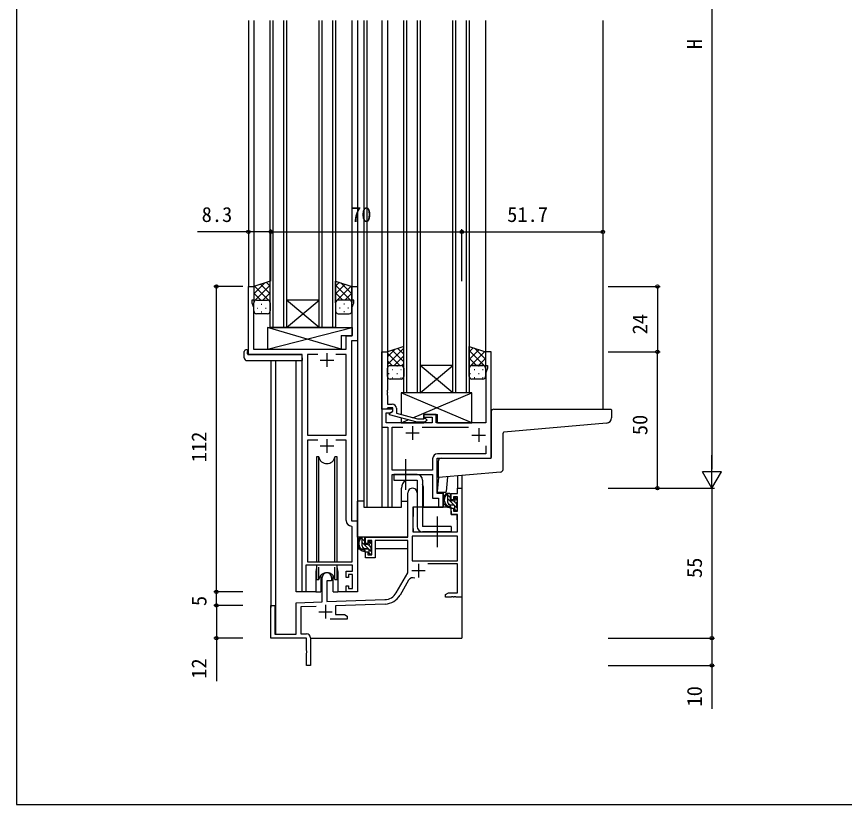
# Model space of a CAD drawing. Units: millimetres, scale not verified. Extents: x -437 to 438, y -281 to 278.
# Drawn here: x -436.8 to -133.2, y -280.9 to 8.1 of the extents above; entities that cross this region are included whole.
import ezdxf
from ezdxf.enums import TextEntityAlignment as Align

# ---------------------------------------------------------------- set-up
doc = ezdxf.new("R2010")
doc.units = ezdxf.units.MM
doc.header["$LTSCALE"] = 2
for name, color, linetype in [('0-2_YKK_11', 7, 'Continuous'), ('0-3_YKK_12', 2, 'Continuous'), ('0-4_YKK_13', 4, 'Continuous'), ('0-6_YKK_D', 6, 'Continuous'), ('0-7_YKK_ZWAK', 7, 'Continuous')]:
    doc.layers.add(name, color=color, linetype=linetype)
doc.styles.add('ＭＳ ゴシック', font='')
doc.styles.get('ＭＳ ゴシック').set_extended_font_data('MS Gothic')

msp = doc.modelspace()

# ---------------------------------------------------------------- linework, layer by layer
at = {"layer": '0-2_YKK_11'}
for p, q in [((-325.5, -117.9), (-320.5, -117.9)), ((-323, -115.4), (-323, -120.4)), ((-291.6, -142.1), (-291.6, -147.1)), ((-288.109, -142.5), (-271.095, -142.5)), ((-294.1, -144.6), (-289.1, -144.6)), ((-269.8, -145.4), (-264.8, -145.4)), ((-267.3, -142.9), (-267.3, -147.9)), ((-323, -146.9), (-323, -151.9)), ((-325.5, -149.4), (-320.5, -149.4)), ((-289.4, -192.6), (-289.4, -197.6)), ((-291.9, -195.1), (-286.9, -195.1)), ((-293.006, -198.652), (-296.143, -204.083)), ((-323.5, -207.7), (-323.5, -212.7)), ((-326, -210.2), (-321, -210.2))]:
    msp.add_line(p, q, dxfattribs=at)
for points in [[(-332, -202.9), (-332, -115.9), (-351.8, -115.9), (-351.8, -90.9), (-349.8, -90.9), (-349.8, -95.9), (-350.5, -95.9), (-350.5, -96.9), (-349.9, -98.548), (-349.9, -113.9), (-315.9, -113.9), (-315.9, -109), (-313.7, -109), (-313.7, -98.548), (-313.1, -96.9), (-313.1, -95.9), (-313.8, -95.9), (-313.8, -90.9), (-311.8, -90.9), (-311.8, -110.9), (-314, -110.9), (-314, -176.9), (-311.8, -176.9), (-311.8, -202.9), (-315.9, -202.9), (-315.9, -200.7), (-315.1, -200.7), (-315.1, -201.7), (-313.6, -201.7), (-313.6, -196.5), (-315.1, -196.5), (-315.1, -197.7), (-315.9, -197.7), (-315.9, -195.3), (-313.6, -195.3), (-313.6, -193.1), (-330.7, -193.1), (-330.7, -202.9)], [(-262.8, -153.9), (-262.8, -114.9), (-264.8, -114.9), (-264.8, -119.9), (-264.1, -119.9), (-264.1, -120.9), (-264.7, -122.548), (-264.7, -140.9), (-282.9, -140.9), (-282.9, -137.9), (-287.4, -137.9), (-287.4, -138.9), (-284.4, -138.9), (-284.4, -140.9), (-301.2, -140.9), (-301.2, -137.2), (-299.666, -137.2), (-298.8, -136.7), (-298.8, -135.9), (-302.8, -135.9), (-302.8, -142.5), (-300.6, -142.5), (-300.6, -171.9), (-299, -171.9), (-299, -159.9), (-284.2, -159.9), (-284.2, -168.5), (-282, -168.5), (-282, -171.9), (-280.4, -171.9), (-280.4, -166.9), (-282.6, -166.9), (-282.6, -153.9)], [(-275.13, -182.53), (-291.67, -182.53), (-291.67, -191.5), (-275.13, -191.5)]]:
    msp.add_lwpolyline(points, close=True, dxfattribs=at)
for points in [[(-302.8, -135.9), (-302.8, -114.9), (-300.8, -114.9), (-300.8, -128.942), (-300.92, -129.125), (-300.92, -129.675), (-300.8, -129.858), (-300.8, -129.942), (-300.92, -130.125), (-300.92, -130.675), (-300.8, -130.858), (-300.8, -134.1), (-299, -134.1)], [(-326.336, -115.8), (-330.1, -115.8), (-330.1, -145.4), (-315.9, -145.4), (-315.9, -115.8), (-319.664, -115.8)], [(-297.5, -135.6), (-297.5, -137.42), (-289.739, -139.5), (-287.549, -139.5), (-287.124, -139.076), (-286.276, -139.924), (-287.051, -140.7), (-289.897, -140.7), (-300, -137.993), (-300, -137.393), (-298.8, -136.7), (-298.8, -135.4), (-300.6, -135.4), (-300.8, -135.6), (-301.1, -135.9), (-302.8, -135.9)], [(-284.2, -154.1), (-284.2, -158.3), (-299, -158.3), (-299, -142.5), (-295.091, -142.5)], [(-326.336, -147.3), (-330.1, -147.3), (-330.1, -191.9), (-313.7, -191.9), (-313.7, -179.098), (-313.987, -178.798)], [(-315.9, -176.8), (-315.9, -147.3), (-319.664, -147.3)], [(-264.7, -149.323), (-264.7, -152.3), (-282.4, -152.3)], [(-297.554, -203.268), (-293.3, -195.9), (-293.3, -184.1), (-305.3, -184.1), (-305.3, -190.5), (-308.8, -190.5), (-308.8, -188.2), (-308, -188.2), (-308, -189.3), (-306.5, -189.3), (-306.5, -184.1), (-308, -184.1), (-308, -185.2), (-308.8, -185.2), (-308.8, -182.9), (-293.3, -182.9), (-293.3, -166.6)], [(-289.9, -166.6), (-289.9, -171.9), (-291.5, -171.9), (-291.5, -180.9), (-275.13, -180.9), (-275.13, -174.5), (-277.4, -174.5), (-277.4, -172.2), (-276.6, -172.2), (-276.6, -173.3), (-275.13, -173.3), (-275.13, -168.1), (-276.6, -168.1), (-276.6, -169.2), (-277.4, -169.2), (-277.4, -166.9), (-275.13, -166.9), (-275.13, -164.9), (-273.5, -164.9), (-273.5, -204.9), (-275.542, -204.9), (-275.725, -204.78), (-276.275, -204.78), (-276.458, -204.9), (-276.542, -204.9), (-276.725, -204.78), (-277.275, -204.78), (-277.458, -204.9), (-279.5, -204.9), (-279.5, -203.9), (-278.409, -203.27), (-275.13, -203.27), (-275.13, -192.7), (-286.001, -192.7)], [(-329, -219.77), (-329, -229.9), (-330.5, -229.9), (-330.5, -225.358), (-330.38, -225.175), (-330.38, -224.625), (-330.5, -224.442), (-330.5, -219.9), (-343.5, -219.9), (-343.5, -207.9), (-342.1, -207.9), (-342.1, -218.5), (-334.2, -218.5), (-334.2, -206.9), (-324.7, -206.568), (-324.7, -197.6)], [(-321.3, -197.6), (-321.3, -198.9), (-323, -198.9), (-323, -206.509), (-301.71, -205.765)], [(-326.933, -208.277), (-332.57, -208.474), (-332.57, -218.27), (-330.5, -218.27)], [(-301.653, -207.394), (-319.8, -208.028), (-319.8, -211.27), (-316.591, -211.27), (-315.5, -211.9), (-315.5, -212.9), (-321.85, -212.9)]]:
    msp.add_lwpolyline(points, dxfattribs=at)
for centre, radius, start, end in [((-299, -135.6), 1.5, 0.00001, 89.99999), ((-282.4, -154.1), 1.8, 90.00001, 179.99999), ((-291.6, -166.6), 1.7, 359.99999, 180.00001), ((-313.9, -176.8), 2, 180, 267.50807), ((-323, -197.6), 1.7, 359.99999, 180.00001), ((-291.448, -199.552), 1.8, 65.29866, 149.99999), ((-301.884, -200.768), 5, 271.99999, 330), ((-301.884, -200.768), 6.63, 272, 330), ((-330.5, -219.77), 1.5, 0.00001, 89.99999)]:
    msp.add_arc(centre, radius, start, end, dxfattribs=at)
at = {"layer": '0-3_YKK_12'}
for p, q in [((-351.8, 6.6), (-351.8, -91.2)), ((-349.8, 6.6), (-349.8, -91.4)), ((-342.8, 6.6), (-342.8, -105.9)), ((-338.8, -105.9), (-338.8, 6.6)), ((-337.8, 6.6), (-337.8, -105.9)), ((-324.8, 6.6), (-324.8, -105.9)), ((-320.8, -105.9), (-320.8, 6.6)), ((-319.8, 6.6), (-319.8, -105.9)), ((-313.8, 6.6), (-313.8, -91.4)), ((-311.8, 6.6), (-311.8, -177.2)), ((-309.5, 6.6), (-309.5, -171.9)), ((-308.3, 6.6), (-308.3, -166.9)), ((-302.8, 6.6), (-302.8, -171.9)), ((-300.8, 6.6), (-300.8, -115.4)), ((-293.8, 6.6), (-293.8, -129.9)), ((-289.8, -129.9), (-289.8, 6.6)), ((-288.8, 6.6), (-288.8, -129.9)), ((-275.8, 6.6), (-275.8, -129.9)), ((-271.8, -129.9), (-271.8, 6.6)), ((-270.8, 6.6), (-270.8, -129.9)), ((-264.8, 6.6), (-264.8, -115.4)), ((-221.8, 6.6), (-221.8, -135.9)), ((-325.8, -95.9), (-337.8, -95.9)), ((-325.8, -105.9), (-337.8, -95.9)), ((-337.8, -105.9), (-325.8, -95.9)), ((-325.8, -105.9), (-337.8, -105.9)), ((-343.5, -118.088), (-343.5, -208.6)), ((-341.87, -118.088), (-341.87, -218.5)), ((-334.2, -202.9), (-334.2, -118.088)), ((-276.8, -119.9), (-288.8, -119.9)), ((-276.8, -129.9), (-288.8, -119.9)), ((-288.8, -129.9), (-276.8, -119.9)), ((-276.8, -129.9), (-288.8, -129.9)), ((-275.13, -160.364), (-275.13, -164.9)), ((-273.5, -160.221), (-273.5, -164.9)), ((-308.299, -166.9), (-308.299, -171.9)), ((-295.599, -171.9), (-295.599, -164.9)), ((-287.6, -171.9), (-287.6, -164.9)), ((-280.4, -166.4), (-280.4, -171.9)), ((-274.83, -164.9), (-275.13, -164.9)), ((-309.5, -171.9), (-295.599, -171.9)), ((-287.6, -171.9), (-282.03, -171.9)), ((-327, -195.4), (-327, -202.9)), ((-319, -195.4), (-319, -202.9)), ((-327, -202.9), (-334.2, -202.9)), ((-312.765, -202.9), (-319, -202.9)), ((-273.5, -204.4), (-273.5, -219.9)), ((-329, -219.9), (-273.5, -219.9))]:
    msp.add_line(p, q, dxfattribs=at)
for points in [[(-337.8, -105.9), (-343.8, -105.9), (-343.8, 6.6)], [(-319.8, -105.9), (-325.8, -105.9), (-325.8, 6.6)], [(-288.8, -129.9), (-294.8, -129.9), (-294.8, 6.6)], [(-270.8, -129.9), (-276.8, -129.9), (-276.8, 6.6)]]:
    msp.add_lwpolyline(points, dxfattribs=at)
for centre, start, end in [((-291.6, -164.9), 131.40748, 180), ((-291.6, -164.9), 0, 22.34429), ((-323, -195.4), 159.63587, 180), ((-323, -195.4), 0, 20.36413)]:
    msp.add_arc(centre, 4, start, end, dxfattribs=at)
at = {"layer": '0-4_YKK_13'}
for p, q in [((-349.8, -93.603), (-345.745, -89.548)), ((-349.8, -96.432), (-343.8, -90.432)), ((-343.8, -96.48), (-349.485, -90.795)), ((-343.8, -93.651), (-347.364, -90.088)), ((-343.8, -90.823), (-345.242, -89.381)), ((-319.8, -90.823), (-318.358, -89.381)), ((-319.8, -93.651), (-316.236, -90.088)), ((-313.8, -96.432), (-319.8, -90.432)), ((-319.8, -96.48), (-314.115, -90.795)), ((-313.8, -93.603), (-317.855, -89.548)), ((-347.208, -95.9), (-349.8, -93.308)), ((-346.44, -95.9), (-343.8, -93.26)), ((-317.16, -95.9), (-319.8, -93.26)), ((-316.392, -95.9), (-313.8, -93.308)), ((-349.615, -96.321), (-349.8, -96.137)), ((-349.8, -99.9), (-349.8, -96.9)), ((-348.8, -95.9), (-344.8, -95.9)), ((-348.8, -95.9), (-344.8, -95.9)), ((-348.48, -95.99), (-348.28, -95.99)), ((-345.45, -95.99), (-345.25, -95.99)), ((-344.005, -96.294), (-343.8, -96.089)), ((-343.8, -96.9), (-343.8, -99.9)), ((-319.595, -96.294), (-319.8, -96.089)), ((-319.8, -96.9), (-319.8, -99.9)), ((-314.8, -95.9), (-318.8, -95.9)), ((-314.8, -95.9), (-318.8, -95.9)), ((-318.15, -95.99), (-318.35, -95.99)), ((-315.12, -95.99), (-315.32, -95.99)), ((-313.985, -96.321), (-313.8, -96.137)), ((-313.8, -99.9), (-313.8, -96.9)), ((-348.48, -98.82), (-348.28, -98.82)), ((-347.065, -97.405), (-346.865, -97.405)), ((-345.45, -98.82), (-345.25, -98.82)), ((-344.035, -97.405), (-343.835, -97.405)), ((-319.565, -97.405), (-319.765, -97.405)), ((-318.15, -98.82), (-318.35, -98.82)), ((-316.535, -97.405), (-316.735, -97.405)), ((-315.12, -98.82), (-315.32, -98.82)), ((-344.8, -100.9), (-348.8, -100.9)), ((-347.065, -100.235), (-346.865, -100.235)), ((-344.035, -100.235), (-343.858, -100.235)), ((-319.565, -100.235), (-319.742, -100.235)), ((-318.8, -100.9), (-314.8, -100.9)), ((-316.535, -100.235), (-316.735, -100.235)), ((-344.725, -105.9), (-344.725, -113.9)), ((-344.725, -105.9), (-313.73, -105.9)), ((-344.725, -113.9), (-313.73, -105.9)), ((-317.725, -113.9), (-344.725, -105.9)), ((-313.73, -105.9), (-313.73, -108.9)), ((-317.725, -108.9), (-317.725, -113.9)), ((-317.725, -108.9), (-313.73, -108.9)), ((-353.288, -117.088), (-353.288, -114.712)), ((-352.1, -115.6), (-352.1, -114.708)), ((-344.725, -113.9), (-317.725, -113.9)), ((-300.8, -119.532), (-294.8, -113.532)), ((-300.8, -116.703), (-298.095, -113.998)), ((-294.8, -118.551), (-299.039, -114.313)), ((-294.8, -115.723), (-296.917, -113.606)), ((-270.8, -114.823), (-269.358, -113.381)), ((-270.8, -117.651), (-267.236, -114.088)), ((-264.8, -120.432), (-270.8, -114.432)), ((-270.8, -120.48), (-265.115, -114.795)), ((-264.8, -117.603), (-268.855, -113.548)), ((-352.288, -118.088), (-332, -118.088)), ((-351.8, -115.9), (-332.5, -115.9)), ((-332, -117.088), (-332, -116.4)), ((-332, -117.088), (-332, -118.088)), ((-296.28, -119.9), (-300.8, -115.38)), ((-299.108, -119.9), (-300.8, -118.208)), ((-298.34, -119.9), (-294.8, -116.36)), ((-268.16, -119.9), (-270.8, -117.26)), ((-267.392, -119.9), (-264.8, -117.308)), ((-300.8, -123.9), (-300.8, -120.9)), ((-300.215, -119.99), (-300.18, -119.99)), ((-299.8, -119.9), (-295.8, -119.9)), ((-299.8, -119.9), (-295.8, -119.9)), ((-298.965, -121.405), (-298.765, -121.405)), ((-297.35, -119.99), (-297.15, -119.99)), ((-295.935, -121.405), (-295.735, -121.405)), ((-295.545, -119.933), (-294.8, -119.189)), ((-294.8, -120.9), (-294.8, -123.9)), ((-270.595, -120.294), (-270.8, -120.089)), ((-270.8, -123.9), (-270.8, -120.9)), ((-270.215, -119.99), (-270.18, -119.99)), ((-265.8, -119.9), (-269.8, -119.9)), ((-269.8, -119.9), (-265.8, -119.9)), ((-268.965, -121.405), (-268.765, -121.405)), ((-267.35, -119.99), (-267.15, -119.99)), ((-265.935, -121.405), (-265.735, -121.405)), ((-264.985, -120.321), (-264.8, -120.137)), ((-264.8, -120.9), (-264.8, -123.9)), ((-300.38, -122.82), (-300.18, -122.82)), ((-298.965, -124.235), (-298.765, -124.235)), ((-297.35, -122.82), (-297.15, -122.82)), ((-295.935, -124.235), (-295.735, -124.235)), ((-270.38, -122.82), (-270.18, -122.82)), ((-268.965, -124.235), (-268.765, -124.235)), ((-267.35, -122.82), (-267.15, -122.82)), ((-265.935, -124.235), (-265.735, -124.235)), ((-295.8, -124.9), (-299.8, -124.9)), ((-265.8, -124.9), (-269.8, -124.9)), ((-269.8, -140.9), (-295.8, -129.9)), ((-291.466, -139.037), (-269.8, -129.9)), ((-261.8, -135.9), (-218.901, -135.9)), ((-218.601, -136.2), (-218.601, -139.067)), ((-282.4, -140.9), (-282.4, -137.9)), ((-262.8, -136.9), (-262.8, -153.6)), ((-295.8, -140.9), (-293.221, -139.809)), ((-282.4, -140.9), (-269.8, -140.9)), ((-220.427, -141.06), (-258.127, -144.358)), ((-258.401, -157.984), (-258.401, -144.657)), ((-326.75, -153.4), (-326.75, -191.9)), ((-325.958, -153.4), (-326.75, -153.4)), ((-325.958, -191.9), (-325.958, -153.4)), ((-319.25, -153.4), (-320.042, -153.4)), ((-320.042, -191.9), (-320.042, -153.4)), ((-319.25, -191.9), (-319.25, -153.4)), ((-294.1, -165.547), (-294.1, -154.253)), ((-281.101, -153.9), (-263.1, -153.9)), ((-282.099, -160.973), (-282.101, -154.9)), ((-259.314, -158.98), (-282.099, -160.973)), ((-278.761, -160.681), (-279.237, -166.126)), ((-289.9, -161.9), (-289.9, -178.9)), ((-287.9, -161.9), (-287.9, -178.9)), ((-282.099, -160.973), (-282.545, -166.074)), ((-282.246, -166.4), (-279.536, -166.4)), ((-277.93, -166.9), (-279.23, -166.9)), ((-278.63, -170.1), (-278.63, -166.9)), ((-311.796, -182.9), (-311.796, -169.7)), ((-309.5, -169.7), (-311.796, -169.7)), ((-295.599, -169.7), (-293.3, -169.7)), ((-277.63, -168.425), (-278.63, -167.425)), ((-275.13, -172.339), (-278.63, -168.839)), ((-277.63, -169.2), (-277.63, -167.2)), ((-276.691, -169.5), (-277.33, -169.5)), ((-275.33, -170.725), (-276.323, -169.732)), ((-276.23, -168.7), (-276.23, -169.039)), ((-275.13, -169.511), (-276.148, -168.493)), ((-275.218, -168.988), (-275.718, -168.488)), ((-275.33, -172), (-275.33, -170)), ((-275.13, -169.8), (-275.13, -169.2)), ((-291.376, -172.197), (-291.43, -178.4)), ((-277.498, -171.9), (-291.076, -171.9)), ((-277.798, -171.086), (-278.616, -170.268)), ((-276.53, -171.1), (-277.63, -171.1)), ((-276.23, -171.4), (-276.23, -172.7)), ((-275.884, -173), (-276.23, -172.654)), ((-275.93, -173), (-275.43, -173)), ((-275.13, -172.7), (-275.13, -172.2)), ((-291.395, -174.4), (-291.5, -174.4)), ((-282.4, -186.547), (-282.4, -175.253)), ((-275.13, -178.4), (-275.161, -174.797)), ((-291.43, -178.4), (-291.411, -180.603)), ((-277.4, -178.9), (-287.9, -178.9)), ((-277.4, -178.9), (-277.4, -180.9)), ((-275.149, -180.603), (-275.13, -178.4)), ((-291.5, -179.33), (-291.421, -179.409)), ((-291.111, -180.9), (-275.449, -180.9)), ((-277.4, -180.9), (-287.9, -180.9)), ((-293.6, -182.9), (-311.796, -182.9)), ((-311.596, -182.9), (-311.596, -184.152)), ((-309.33, -182.9), (-310.63, -182.9)), ((-310.03, -186.1), (-310.03, -182.9)), ((-309.03, -184.425), (-310.03, -183.425)), ((-306.53, -188.339), (-310.03, -184.839)), ((-309.03, -185.2), (-309.03, -183.2)), ((-307.63, -184.7), (-307.63, -185.039)), ((-306.53, -185.511), (-307.548, -184.493)), ((-306.618, -184.988), (-307.118, -184.488)), ((-306.53, -185.8), (-306.53, -185.2)), ((-293.396, -184.18), (-293.396, -187.2)), ((-311.596, -186.29), (-311.596, -187.2)), ((-311.596, -187.2), (-311.015, -187.2)), ((-310.319, -187.2), (-307.706, -187.2)), ((-309.198, -187.086), (-310.016, -186.268)), ((-307.93, -187.1), (-309.03, -187.1)), ((-308.091, -185.5), (-308.73, -185.5)), ((-306.73, -186.725), (-307.723, -185.732)), ((-307.63, -187.4), (-307.63, -188.7)), ((-306.73, -188), (-306.73, -186)), ((-306.73, -187.2), (-306.5, -187.2)), ((-306.53, -188.7), (-306.53, -188.2)), ((-293.396, -187.2), (-305.3, -187.2)), ((-307.284, -189), (-307.63, -188.654)), ((-307.33, -189), (-306.83, -189)), ((-326.75, -193.35), (-326.75, -198.4)), ((-325.958, -198.4), (-325.958, -193.83)), ((-320.042, -198.4), (-320.042, -193.83)), ((-319.25, -198.4), (-319.25, -193.35)), ((-325.25, -196.916), (-325.25, -202.9)), ((-320.75, -202.9), (-320.75, -196.916)), ((-326.75, -198.4), (-325.958, -198.4)), ((-320.042, -198.4), (-319.25, -198.4)), ((-327, -202.9), (-325.25, -202.9)), ((-320.75, -202.9), (-319, -202.9))]:
    msp.add_line(p, q, dxfattribs=at)
for points in [[(-343.8, -96.9), (-343.8, -88.9), (-349.8, -90.9), (-349.8, -96.9)], [(-319.8, -96.9), (-319.8, -88.9), (-313.8, -90.9), (-313.8, -96.9)], [(-352.288, -114.208), (-352.1, -114.208), (-352.1, -114.708)], [(-294.8, -120.9), (-294.8, -112.9), (-300.8, -114.9), (-300.8, -120.9)], [(-270.8, -120.9), (-270.8, -112.9), (-264.8, -114.9), (-264.8, -120.9)], [(-269.8, -140.9), (-269.8, -129.9), (-295.8, -129.9), (-295.8, -137.903)], [(-295.8, -139.145), (-295.8, -140.9), (-287.4, -140.9), (-287.4, -140.7)], [(-287.4, -139.351), (-287.4, -137.9), (-282.4, -137.9)], [(-289.9, -159.9), (-298.4, -159.9), (-298.4, -161.9), (-289.9, -161.9)], [(-277.498, -171.9), (-277.43, -174.5), (-275.461, -174.5)]]:
    msp.add_lwpolyline(points, dxfattribs=at)
for centre, radius, start, end in [((-348.8, -96.9), 1, 89.9999, 179.9999), ((-348.8, -96.9), 1, 89.9999, 179.9999), ((-344.8, -96.9), 1, 359.9999, 89.9999), ((-344.8, -96.9), 1, 359.9999, 89.9999), ((-318.8, -96.9), 1, 90.0001, 180.0001), ((-318.8, -96.9), 1, 90.0001, 180.0001), ((-314.8, -96.9), 1, 0.0001, 90.0001), ((-314.8, -96.9), 1, 0.0001, 90.0001), ((-348.8, -99.9), 1, 179.9999, 269.9999), ((-344.8, -99.9), 1, 269.9999, 359.9999), ((-318.8, -99.9), 1, 180.0001, 270.0001), ((-314.8, -99.9), 1, 270.0001, 0.0001), ((-352.86, -114.684), 0.427, 134.08303, 183.7494), ((-352.515, -115.354), 1.168, 78.78365, 123.34093), ((-352.288, -117.088), 1, 180, 269.99489), ((-351.8, -115.6), 0.3, 180, 270), ((-332.5, -116.4), 0.5, 0, 90), ((-299.8, -120.9), 1, 89.9999, 179.9999), ((-299.8, -120.9), 1, 89.9999, 179.9999), ((-295.8, -120.9), 1, 359.9999, 89.9999), ((-295.8, -120.9), 1, 359.9999, 89.9999), ((-269.8, -120.9), 1, 90.0001, 180.0001), ((-269.8, -120.9), 1, 89.9999, 179.9999), ((-265.8, -120.9), 1, 0.0001, 90.0001), ((-265.8, -120.9), 1, 359.9999, 89.9999), ((-299.8, -123.9), 1, 179.9999, 269.9999), ((-295.8, -123.9), 1, 269.9999, 359.9999), ((-269.8, -123.9), 1, 179.9999, 269.9999), ((-265.8, -123.9), 1, 269.9999, 359.9999), ((-261.8, -136.9), 1, 90, 180), ((-218.901, -136.2), 0.3, 0, 90), ((-220.601, -139.067), 2, 275, 0), ((-258.101, -144.657), 0.3, 95, 180), ((-323, -152.9), 3, 189.59799, 350.40583), ((-281.101, -154.9), 1, 90, 180.01771), ((-263.1, -153.6), 0.3, 270, 0), ((-289.9, -161.9), 2, 0, 90), ((-259.401, -157.984), 1, 275, 0), ((-282.246, -166.1), 0.3, 175, 270), ((-277.516, -169.221), 2.885, 126.45193, 263.90389), ((-279.536, -166.1), 0.3, 270, 355), ((-277.93, -167.2), 0.3, 0, 90), ((-277.43, -169.187), 2.504, 139.45806, 259.25217), ((-279.49, -167.304), 0.3, 301.6219, 336.95039), ((-279.03, -167.5), 0.2, 36.8699, 156.95039), ((-278.63, -167.2), 0.3, 216.8699, 270), ((-277.33, -169.2), 0.3, 180, 270), ((-276.691, -169.8), 0.3, 33.05573, 90), ((-276.23, -169.5), 0.25, 213.05573, 56.94427), ((-275.93, -168.7), 0.3, 45, 180), ((-275.93, -169.039), 0.3, 180, 236.94427), ((-275.33, -169.8), 0.2, 270, 0), ((-275.43, -169.2), 0.3, 0, 45), ((-291.076, -172.2), 0.3, 90, 179.5), ((-277.63, -170.1), 1, 180, 270), ((-277.752, -171.85), 0.25, 253.6388, 125.58163), ((-276.53, -171.4), 0.3, 0, 90), ((-275.93, -172.7), 0.3, 180, 270), ((-275.43, -172.7), 0.3, 270, 0), ((-275.33, -172.2), 0.2, 0, 90), ((-275.461, -174.8), 0.3, 0.5, 90), ((-287.9, -178.9), 2, 180, 270), ((-291.111, -180.6), 0.3, 180.5, 270), ((-275.449, -180.6), 0.3, 270, 359.5), ((-308.916, -185.221), 2.885, 126.45193, 263.90389), ((-308.83, -185.187), 2.504, 139.45806, 259.25217), ((-310.89, -183.304), 0.3, 301.6219, 336.95039), ((-310.43, -183.5), 0.2, 36.8699, 156.95039), ((-310.03, -183.2), 0.3, 216.8699, 270), ((-309.33, -183.2), 0.3, 0, 90), ((-308.73, -185.2), 0.3, 180, 270), ((-307.33, -184.7), 0.3, 45, 180), ((-307.33, -185.039), 0.3, 180, 236.94427), ((-306.83, -185.2), 0.3, 0, 45), ((-309.03, -186.1), 1, 180, 270), ((-309.152, -187.85), 0.25, 253.6388, 125.58163), ((-308.091, -185.8), 0.3, 33.05573, 90), ((-307.93, -187.4), 0.3, 0, 90), ((-307.63, -185.5), 0.25, 213.05573, 56.94427), ((-306.73, -185.8), 0.2, 270, 0), ((-306.73, -188.2), 0.2, 0, 90), ((-307.33, -188.7), 0.3, 180, 270), ((-306.83, -188.7), 0.3, 270, 0), ((-323, -198.9), 3, 9.59417, 170.40661)]:
    msp.add_arc(centre, radius, start, end, dxfattribs=at)
at = {"layer": '0-6_YKK_D'}
for p, q in [((-181.8, 157.1), (-181.8, -157.9)), ((-343.5, -88.9), (-343.5, -69.9)), ((-343.5, -88.9), (-343.5, -69.9)), ((-343.5, -70.9), (-273.5, -70.9)), ((-273.5, -88.9), (-273.5, -69.9)), ((-273.5, -88.9), (-273.5, -69.9)), ((-273.5, -70.9), (-221.8, -70.9)), ((-353.8, -90.9), (-364.5, -90.9)), ((-363.5, -202.9), (-363.5, -90.9)), ((-219.8, -90.9), (-200.8, -90.9)), ((-201.8, -90.9), (-201.8, -114.9)), ((-219.8, -114.9), (-200.8, -114.9)), ((-219.8, -114.9), (-200.8, -114.9)), ((-201.8, -164.9), (-201.8, -114.9)), ((-181.8, -164.9), (-181.8, -152.776)), ((-181.8, -164.9), (-185.3, -158.838)), ((-178.3, -158.838), (-185.3, -158.838)), ((-181.8, -164.9), (-178.3, -158.838)), ((-219.8, -164.9), (-180.8, -164.9)), ((-219.8, -164.9), (-200.8, -164.9)), ((-219.8, -164.9), (-180.8, -164.9)), ((-181.8, -164.9), (-181.8, -219.9)), ((-353.8, -202.9), (-364.5, -202.9)), ((-353.8, -202.9), (-364.5, -202.9)), ((-363.5, -207.9), (-363.5, -202.9)), ((-353.8, -207.9), (-364.5, -207.9)), ((-353.8, -207.9), (-364.5, -207.9)), ((-353.8, -219.9), (-364.5, -219.9)), ((-219.8, -219.9), (-180.8, -219.9)), ((-219.8, -219.9), (-180.8, -219.9)), ((-219.8, -229.9), (-180.8, -229.9))]:
    msp.add_line(p, q, dxfattribs=at)
for points in [[(-343.5, -70.9), (-351.8, -70.9), (-370.41, -70.9)], [(-363.5, -207.9), (-363.5, -219.9), (-363.5, -235.655)], [(-181.8, -219.9), (-181.8, -229.9), (-181.8, -245.825)]]:
    msp.add_lwpolyline(points, dxfattribs=at)
for centre in [(-351.8, -70.9), (-343.5, -70.9), (-343.5, -70.9), (-273.5, -70.9), (-273.5, -70.9), (-221.8, -70.9), (-363.5, -90.9), (-201.8, -90.9), (-201.8, -114.9), (-201.8, -114.9), (-201.8, -164.9), (-363.5, -202.9), (-363.5, -202.9), (-363.5, -207.9), (-363.5, -207.9), (-363.5, -219.9), (-181.8, -219.9), (-181.8, -219.9), (-181.8, -229.9)]:
    msp.add_circle(centre, 0.637, dxfattribs=at)
at = {"layer": '0-7_YKK_ZWAK'}
msp.add_line((-436.8, 244.1), (-436.8, -280.9), dxfattribs=at)
msp.add_lwpolyline([(-436.8, -280.9), (438.2, -280.9), (438.2, 244.1)], dxfattribs=at)

# ---------------------------------------------------------------- texts
at = {"layer": '0-6_YKK_D', "style": 'ＭＳ ゴシック'}
for s, p in [('H', (-183.8, -3.894)), ('24', (-203.8, -108.461)), ('50', (-203.8, -145.44)), ('112', (-365.5, -155.38)), ('55', (-183.8, -197.855)), ('5', (-365.5, -208.127)), ('12', (-365.5, -234.805)), ('10', (-183.8, -244.976))]:
    msp.add_text(s, height=5.499, rotation=90, dxfattribs=at).set_placement(p, align=Align.BOTTOM_LEFT)
for s, p in [('8.3', (-368.921, -68.9)), ('70', (-314.125, -68.9)), ('51.7', (-256.876, -68.9))]:
    msp.add_text(s, height=5.499, dxfattribs=at).set_placement(p, align=Align.BOTTOM_LEFT)

doc.saveas('drawing.dxf')
